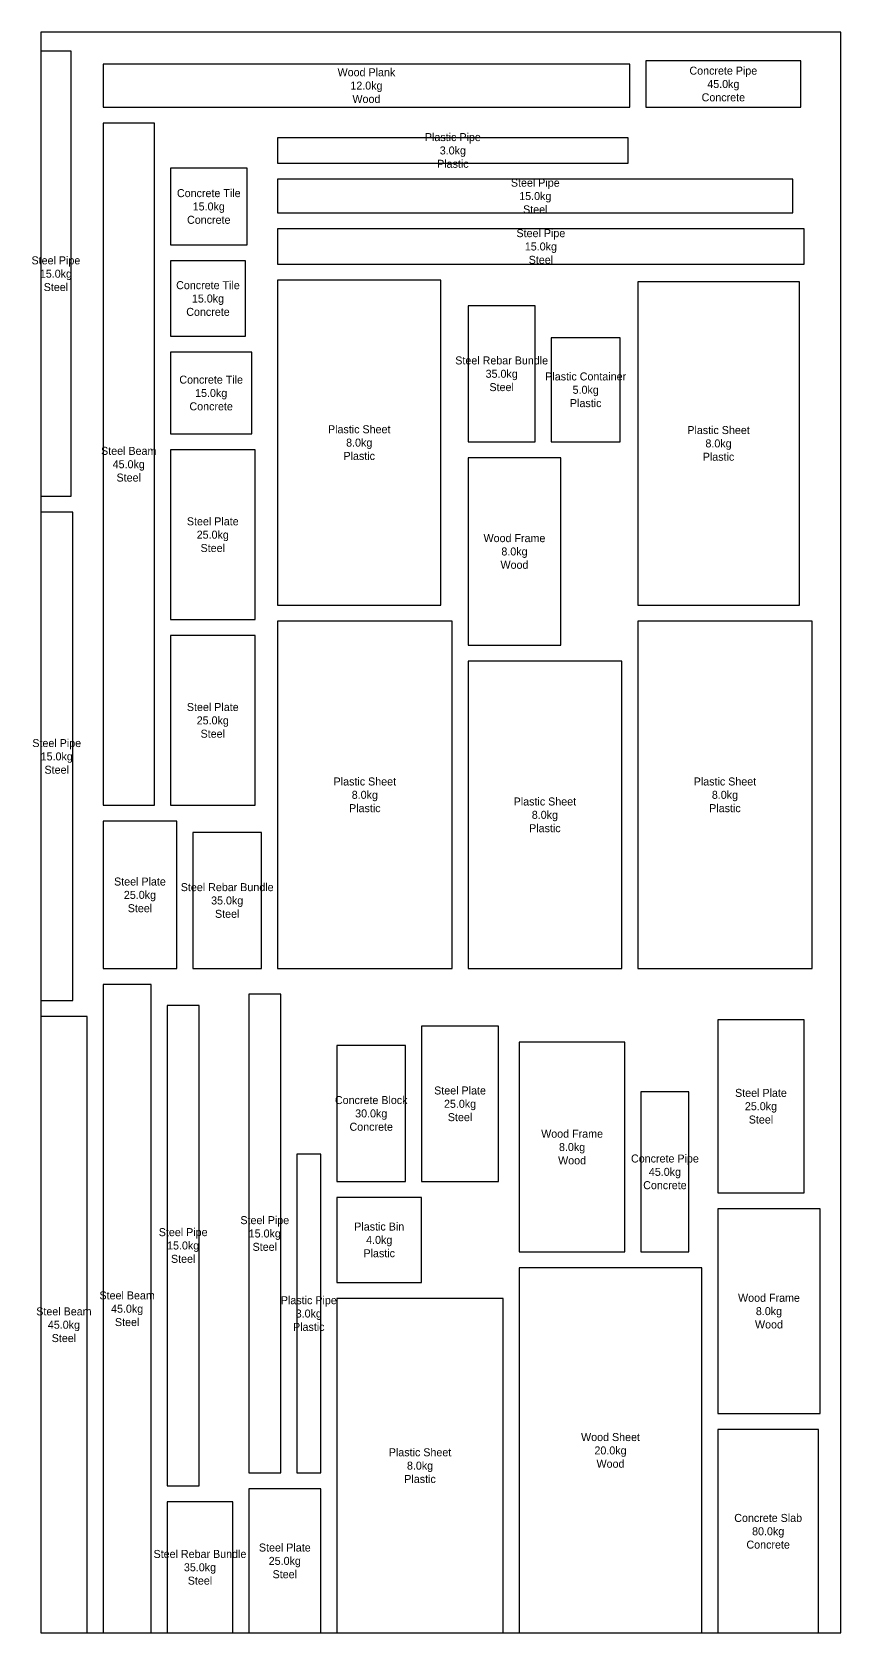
# Model space of a CAD drawing. Header units: metres. Extents: x -9 to 500, y 0 to 6375.
# Drawn here: x -5 to 500, y 3225 to 4225 of the extents above; entities that cross this region are included whole.
import ezdxf

# ---------------------------------------------------------------- set-up
doc = ezdxf.new("R2010")
doc.units = ezdxf.units.M

msp = doc.modelspace()

# ---------------------------------------------------------------- linework, layer by layer
for points in [[(0, 3225), (500, 3225), (500, 4225), (0, 4225), (0, 3225)], [(0, 3935), (19, 3935), (19, 4213), (0, 4213), (0, 3935)], [(39, 4178), (368, 4178), (368, 4205), (39, 4205), (39, 4178)], [(378, 4178), (475, 4178), (475, 4207), (378, 4207), (378, 4178)], [(39, 3742), (71, 3742), (71, 4168), (39, 4168), (39, 3742)], [(148, 4143), (367, 4143), (367, 4159), (148, 4159), (148, 4143)], [(81, 4092), (129, 4092), (129, 4140), (81, 4140), (81, 4092)], [(148, 4112), (470, 4112), (470, 4133), (148, 4133), (148, 4112)], [(148, 4080), (477, 4080), (477, 4102), (148, 4102), (148, 4080)], [(81, 4035), (128, 4035), (128, 4082), (81, 4082), (81, 4035)], [(148, 3867), (250, 3867), (250, 4070), (148, 4070), (148, 3867)], [(373, 3867), (474, 3867), (474, 4069), (373, 4069), (373, 3867)], [(267, 3969), (309, 3969), (309, 4054), (267, 4054), (267, 3969)], [(319, 3969), (362, 3969), (362, 4034), (319, 4034), (319, 3969)], [(81, 3974), (132, 3974), (132, 4025), (81, 4025), (81, 3974)], [(81, 3858), (134, 3858), (134, 3964), (81, 3964), (81, 3858)], [(267, 3842), (325, 3842), (325, 3959), (267, 3959), (267, 3842)], [(0, 3620), (20, 3620), (20, 3925), (0, 3925), (0, 3620)], [(148, 3640), (257, 3640), (257, 3857), (148, 3857), (148, 3640)], [(373, 3640), (482, 3640), (482, 3857), (373, 3857), (373, 3640)], [(81, 3742), (134, 3742), (134, 3848), (81, 3848), (81, 3742)], [(267, 3640), (363, 3640), (363, 3832), (267, 3832), (267, 3640)], [(39, 3640), (85, 3640), (85, 3732), (39, 3732), (39, 3640)], [(95, 3640), (138, 3640), (138, 3725), (95, 3725), (95, 3640)], [(39, 3225), (69, 3225), (69, 3630), (39, 3630), (39, 3225)], [(130, 3325), (150, 3325), (150, 3624), (130, 3624), (130, 3325)], [(0, 3225), (29, 3225), (29, 3610), (0, 3610), (0, 3225)], [(79, 3317), (99, 3317), (99, 3617), (79, 3617), (79, 3317)], [(238, 3507), (286, 3507), (286, 3604), (238, 3604), (238, 3507)], [(423, 3500), (477, 3500), (477, 3608), (423, 3608), (423, 3500)], [(185, 3507), (228, 3507), (228, 3592), (185, 3592), (185, 3507)], [(299, 3463), (365, 3463), (365, 3594), (299, 3594), (299, 3463)], [(375, 3463), (405, 3463), (405, 3563), (375, 3563), (375, 3463)], [(160, 3325), (175, 3325), (175, 3524), (160, 3524), (160, 3325)], [(185, 3444), (238, 3444), (238, 3497), (185, 3497), (185, 3444)], [(423, 3362), (487, 3362), (487, 3490), (423, 3490), (423, 3362)], [(299, 3225), (413, 3225), (413, 3453), (299, 3453), (299, 3225)], [(185, 3225), (289, 3225), (289, 3434), (185, 3434), (185, 3225)], [(423, 3225), (486, 3225), (486, 3352), (423, 3352), (423, 3225)], [(130, 3225), (175, 3225), (175, 3315), (130, 3315), (130, 3225)], [(79, 3225), (120, 3225), (120, 3307), (79, 3307), (79, 3225)]]:
    msp.add_lwpolyline(points, close=True)

# ---------------------------------------------------------------- texts
at = {"char_height": 5, "attachment_point": 5}
for s, insert in [('Wood Plank\\P12.0kg\\PWood', (203.5, 4191.5)), ('Concrete Pipe\\P45.0kg\\PConcrete', (426.5, 4192.5)), ('Plastic Pipe\\P3.0kg\\PPlastic', (257.5, 4151)), ('Steel Pipe\\P15.0kg\\PSteel', (309, 4122.5)), ('Concrete Tile\\P15.0kg\\PConcrete', (105, 4116)), ('Steel Pipe\\P15.0kg\\PSteel', (312.5, 4091)), ('Steel Pipe\\P15.0kg\\PSteel', (9.5, 4074)), ('Concrete Tile\\P15.0kg\\PConcrete', (104.5, 4058.5)), ('Steel Rebar Bundle\\P35.0kg\\PSteel', (288, 4011.5)), ('Concrete Tile\\P15.0kg\\PConcrete', (106.5, 3999.5)), ('Plastic Container\\P5.0kg\\PPlastic', (340.5, 4001.5)), ('Plastic Sheet\\P8.0kg\\PPlastic', (199, 3968.5)), ('Plastic Sheet\\P8.0kg\\PPlastic', (423.5, 3968)), ('Steel Beam\\P45.0kg\\PSteel', (55, 3955)), ('Steel Plate\\P25.0kg\\PSteel', (107.5, 3911)), ('Wood Frame\\P8.0kg\\PWood', (296, 3900.5)), ('Steel Plate\\P25.0kg\\PSteel', (107.5, 3795)), ('Steel Pipe\\P15.0kg\\PSteel', (10, 3772.5)), ('Plastic Sheet\\P8.0kg\\PPlastic', (202.5, 3748.5)), ('Plastic Sheet\\P8.0kg\\PPlastic', (427.5, 3748.5)), ('Plastic Sheet\\P8.0kg\\PPlastic', (315, 3736)), ('Steel Plate\\P25.0kg\\PSteel', (62, 3686)), ('Steel Rebar Bundle\\P35.0kg\\PSteel', (116.5, 3682.5)), ('Concrete Block\\P30.0kg\\PConcrete', (206.5, 3549.5)), ('Steel Plate\\P25.0kg\\PSteel', (262, 3555.5)), ('Steel Plate\\P25.0kg\\PSteel', (450, 3554)), ('Wood Frame\\P8.0kg\\PWood', (332, 3528.5)), ('Concrete Pipe\\P45.0kg\\PConcrete', (390, 3513)), ('Steel Pipe\\P15.0kg\\PSteel', (140, 3474.5)), ('Plastic Bin\\P4.0kg\\PPlastic', (211.5, 3470.5)), ('Steel Pipe\\P15.0kg\\PSteel', (89, 3467)), ('Steel Beam\\P45.0kg\\PSteel', (54, 3427.5)), ('Plastic Pipe\\P3.0kg\\PPlastic', (167.5, 3424.5)), ('Wood Frame\\P8.0kg\\PWood', (455, 3426)), ('Steel Beam\\P45.0kg\\PSteel', (14.5, 3417.5)), ('Wood Sheet\\P20.0kg\\PWood', (356, 3339)), ('Plastic Sheet\\P8.0kg\\PPlastic', (237, 3329.5)), ('Concrete Slab\\P80.0kg\\PConcrete', (454.5, 3288.5)), ('Steel Plate\\P25.0kg\\PSteel', (152.5, 3270)), ('Steel Rebar Bundle\\P35.0kg\\PSteel', (99.5, 3266))]:
    msp.add_mtext(s, dxfattribs=dict(at, insert=insert))

doc.saveas('drawing.dxf')
